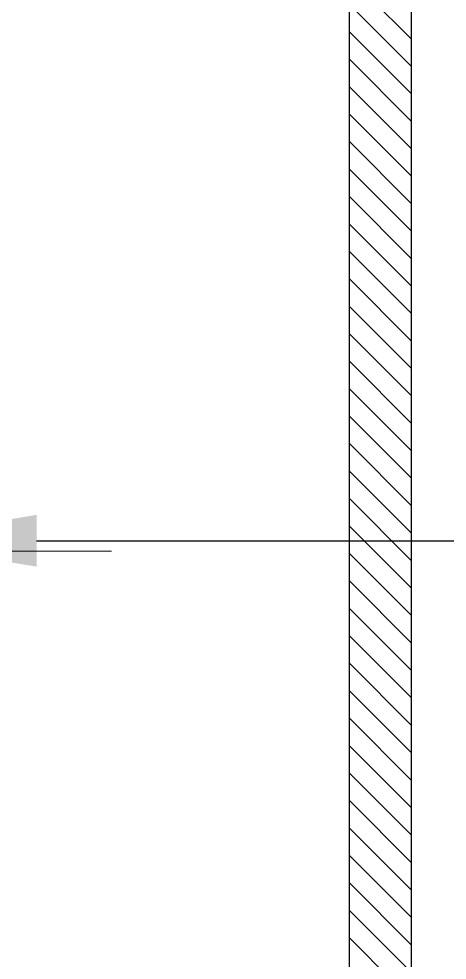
# Model space of a CAD drawing. Header units: metres. Extents: x 531791 to 532310, y 2674519 to 2674764.
# Drawn here: x 532046.851 to 532047.196, y 2674651.169 to 2674651.927 of the extents above; entities that cross this region are included whole.
import ezdxf

# ---------------------------------------------------------------- set-up
doc = ezdxf.new("R2010")
doc.units = ezdxf.units.M
doc.header["$MEASUREMENT"] = 0
doc.linetypes.add('CENTER2', pattern=[1.125, 0.75, -0.125, 0.125, -0.125])
doc.layers.add('IDT', color=7, linetype='Continuous')

# ---------------------------------------------------------------- blocks, each defined once
blk = doc.blocks.new('IDT')
at = {"layer": 'IDT', "color": 7, "ltscale": 0.1}
blk.add_line((26.15614, 22.11077), (26.15614, 20.4105), dxfattribs=at)
at = {"layer": 'IDT', "color": 8, "ltscale": 0.1}
blk.add_line((26.15614, 22.11077), (26.15614, 20.4105), dxfattribs=at)
at = {"layer": 'IDT', "color": 7}
blk.add_line((26.20614, 22.06077), (26.20614, 20.4605), dxfattribs=at)
at = {"layer": 'IDT', "color": 8}
for p, q in [((26.20614, 22.06077), (26.20614, 20.4605)), ((26.45794, 21.25201), (25.87838, 21.25201))]:
    blk.add_line(p, q, dxfattribs=at)
at = {"layer": 'IDT', "color": 8, "linetype": 'Continuous'}
for p, q in [((26.20614, 21.57163), (26.15614, 21.62163)), ((26.20614, 21.54953), (26.15614, 21.59953)), ((26.20614, 21.52743), (26.15614, 21.57743)), ((26.20614, 21.50534), (26.15614, 21.55534)), ((26.20614, 21.48324), (26.15614, 21.53324)), ((26.20614, 21.46114), (26.15614, 21.51114)), ((26.20614, 21.43904), (26.15614, 21.48904)), ((26.20614, 21.41695), (26.15614, 21.46695)), ((26.20614, 21.39485), (26.15614, 21.44485)), ((26.20614, 21.37275), (26.15614, 21.42275)), ((26.20614, 21.35066), (26.15614, 21.40066)), ((26.20614, 21.32856), (26.15614, 21.37856)), ((26.20614, 21.30646), (26.15614, 21.35646)), ((26.20614, 21.28436), (26.15614, 21.33436)), ((26.20614, 21.26227), (26.15614, 21.31227)), ((26.20614, 21.24017), (26.15614, 21.29017)), ((26.20614, 21.21807), (26.15614, 21.26807)), ((26.20614, 21.19598), (26.15614, 21.24598)), ((26.20614, 21.17388), (26.15614, 21.22388)), ((26.20614, 21.15178), (26.15614, 21.20178)), ((26.20614, 21.12968), (26.15614, 21.17968)), ((26.20614, 21.10759), (26.15614, 21.15759)), ((26.20614, 21.08549), (26.15614, 21.13549)), ((26.20614, 21.06339), (26.15614, 21.11339)), ((26.20614, 21.0413), (26.15614, 21.0913)), ((26.20614, 21.0192), (26.15614, 21.0692)), ((26.20614, 20.9971), (26.15614, 21.0471)), ((26.20614, 20.97501), (26.15614, 21.02501)), ((26.20614, 20.95291), (26.15614, 21.00291)), ((26.20614, 20.93081), (26.15614, 20.98081)), ((26.20614, 20.90871), (26.15614, 20.95871)), ((26.20614, 20.88662), (26.15614, 20.93662)), ((26.20614, 20.86452), (26.15614, 20.91452)), ((26.20614, 20.84242), (26.15614, 20.89242)), ((26.20614, 20.82033), (26.15614, 20.87033)), ((26.20614, 20.79823), (26.15614, 20.84823))]:
    blk.add_line(p, q, dxfattribs=at)
at = {"layer": 'IDT', "color": 253, "linetype": 'CENTER2', "lineweight": 5, "ltscale": 0.5}
blk.add_line((27.4477, 21.26041), (26.33098, 21.26041), dxfattribs=at)
at = {"layer": 'IDT', "color": 8}
blk.add_solid([(26.45794, 21.27284), (26.58294, 21.25201), (26.45794, 21.23118)], dxfattribs=at)

msp = doc.modelspace()

# ---------------------------------------------------------------- block references
at = {"layer": 'IDT', "color": 8, "rotation": 180}
msp.add_blockref('IDT', (532073.32328, 2674672.75885), dxfattribs=at)

doc.saveas('drawing.dxf')
